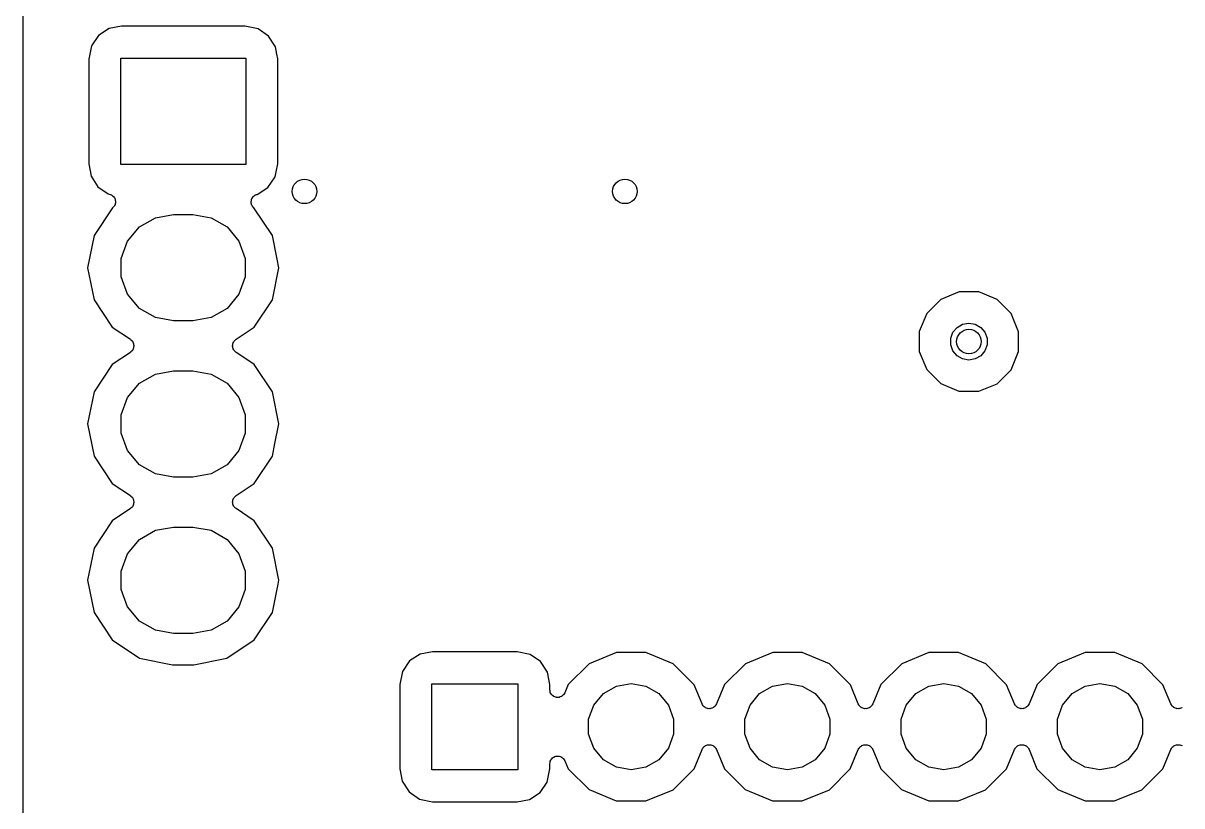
# Model space of a CAD drawing. Extents: x 10 to 287, y -200 to -10.
# Drawn here: x 80.9 to 99.73, y -124.29 to -111.57 of the extents above; entities that cross this region are included whole.
import ezdxf

# ---------------------------------------------------------------- set-up
doc = ezdxf.new("R2010")
doc.units = 0
doc.header["$MEASUREMENT"] = 0
doc.layers.add('BLACK', color=7, linetype='CONTINUOUS')

msp = doc.modelspace()

# ---------------------------------------------------------------- linework, layer by layer
at = {"layer": 'Black'}
for p, q in [((80.8985, -115.54), (80.8985, -104.59)), ((82.2965, -111.653), (82.1229, -111.765)), ((82.4958, -111.616), (82.2965, -111.653)), ((84.5033, -111.616), (82.4958, -111.616)), ((84.7175, -111.659), (84.5033, -111.616)), ((84.8872, -111.775), (84.7175, -111.659)), ((82.1229, -111.765), (82.0069, -111.935)), ((84.9989, -111.949), (84.8872, -111.775)), ((82.0069, -111.935), (81.9636, -112.149)), ((85.0218, -112.07), (84.9989, -111.949)), ((81.9636, -112.149), (81.9636, -113.852)), ((82.484, -113.864), (82.484, -112.136)), ((82.484, -112.136), (84.516, -112.136)), ((84.516, -112.136), (84.516, -113.864)), ((85.0364, -112.148), (85.0218, -112.07)), ((85.0218, -112.07), (85.0218, -112.07)), ((85.0364, -113.851), (85.0364, -112.148)), ((81.9636, -113.852), (82.0011, -114.051)), ((84.516, -113.864), (82.484, -113.864)), ((85.0103, -113.98), (85.0364, -113.851)), ((82.0011, -114.051), (82.1128, -114.225)), ((84.8771, -114.235), (84.9931, -114.065)), ((84.9931, -114.065), (85.0103, -113.98)), ((85.0103, -113.98), (85.0103, -113.98)), ((82.1128, -114.225), (82.2825, -114.341)), ((84.7012, -114.348), (84.8771, -114.235)), ((82.2825, -114.341), (82.2986, -114.344)), ((82.2986, -114.344), (82.3139, -114.35)), ((82.3139, -114.35), (82.3296, -114.354)), ((82.3296, -114.354), (82.3343, -114.358)), ((82.3343, -114.358), (82.3397, -114.36)), ((82.3397, -114.36), (82.352, -114.371)), ((82.352, -114.371), (82.3652, -114.381)), ((82.3652, -114.381), (82.3684, -114.385)), ((82.3684, -114.385), (82.3728, -114.389)), ((82.3728, -114.389), (82.3806, -114.404)), ((82.3806, -114.404), (82.3897, -114.417)), ((82.3897, -114.417), (82.3911, -114.423)), ((82.3911, -114.423), (82.3938, -114.428)), ((82.3938, -114.428), (82.3963, -114.444)), ((82.3971, -114.488), (82.3954, -114.504)), ((82.3963, -114.444), (82.4002, -114.46)), ((82.4004, -114.472), (82.3971, -114.488)), ((82.4002, -114.46), (82.3995, -114.466)), ((82.3995, -114.466), (82.4004, -114.472)), ((84.6031, -114.472), (84.6039, -114.467)), ((84.6063, -114.489), (84.6031, -114.472)), ((84.6034, -114.462), (84.6075, -114.446)), ((84.6039, -114.467), (84.6034, -114.462)), ((84.6082, -114.506), (84.6063, -114.489)), ((84.6075, -114.446), (84.6103, -114.429)), ((84.6103, -114.429), (84.6127, -114.424)), ((84.6127, -114.424), (84.6138, -114.42)), ((84.6138, -114.42), (84.6234, -114.405)), ((84.6234, -114.405), (84.6319, -114.39)), ((84.6319, -114.39), (84.6356, -114.387)), ((84.6356, -114.387), (84.6383, -114.383)), ((84.6383, -114.383), (84.6522, -114.373)), ((84.6522, -114.373), (84.6653, -114.362)), ((84.6653, -114.362), (84.6699, -114.36)), ((84.6699, -114.36), (84.6739, -114.357)), ((84.6739, -114.357), (84.6905, -114.352)), ((84.6905, -114.352), (84.7012, -114.348)), ((82.3488, -114.569), (82.0504, -115.016)), ((82.3558, -114.563), (82.3488, -114.569)), ((82.3686, -114.552), (82.3558, -114.563)), ((82.3717, -114.548), (82.3686, -114.552)), ((82.3759, -114.543), (82.3717, -114.548)), ((82.3831, -114.529), (82.3759, -114.543)), ((82.3916, -114.515), (82.3831, -114.529)), ((82.3928, -114.509), (82.3916, -114.515)), ((82.3954, -114.504), (82.3928, -114.509)), ((83.0483, -114.728), (83.3437, -114.676)), ((83.3437, -114.676), (83.6563, -114.676)), ((83.6563, -114.676), (83.9517, -114.728)), ((84.6103, -114.511), (84.6082, -114.506)), ((84.6113, -114.516), (84.6103, -114.511)), ((84.62, -114.53), (84.6113, -114.516)), ((84.6277, -114.546), (84.62, -114.53)), ((84.6312, -114.549), (84.6277, -114.546)), ((84.6337, -114.554), (84.6312, -114.549)), ((84.6471, -114.564), (84.6337, -114.554)), ((84.6493, -114.567), (84.6471, -114.564)), ((84.9496, -115.016), (84.6493, -114.567)), ((82.7886, -114.878), (83.0483, -114.728)), ((83.9517, -114.728), (84.2114, -114.878)), ((82.0504, -115.016), (81.9461, -115.54)), ((82.5958, -115.108), (82.7886, -114.878)), ((84.2114, -114.878), (84.4042, -115.108)), ((85.026, -115.4), (84.9496, -115.016)), ((82.4932, -115.39), (82.5958, -115.108)), ((84.4042, -115.108), (84.5068, -115.39)), ((82.4932, -115.69), (82.4932, -115.39)), ((84.5068, -115.39), (84.5068, -115.69)), ((85.0539, -115.54), (85.026, -115.4)), ((80.8985, -122.301), (80.8985, -115.54)), ((81.9461, -115.54), (82.0504, -116.064)), ((84.9496, -116.064), (85.0539, -115.54)), ((82.5958, -115.972), (82.4932, -115.69)), ((84.5068, -115.69), (84.4042, -115.972)), ((82.7886, -116.202), (82.5958, -115.972)), ((84.4042, -115.972), (84.2114, -116.202)), ((96.11, -115.932), (95.8131, -116.055)), ((96.4314, -115.932), (96.11, -115.932)), ((96.7281, -116.056), (96.4314, -115.932)), ((82.0504, -116.064), (82.3471, -116.508)), ((84.6529, -116.508), (84.9496, -116.064)), ((95.8131, -116.055), (95.5856, -116.282)), ((96.9552, -116.283), (96.7281, -116.056)), ((83.0483, -116.352), (82.7886, -116.202)), ((83.3437, -116.404), (83.0483, -116.352)), ((83.9517, -116.352), (83.6563, -116.404)), ((84.2114, -116.202), (83.9517, -116.352)), ((95.5856, -116.282), (95.4624, -116.579)), ((97.0779, -116.58), (96.9552, -116.283)), ((82.3471, -116.508), (82.6409, -116.704)), ((83.6563, -116.404), (83.3437, -116.404)), ((84.3591, -116.704), (84.6529, -116.508)), ((96.0094, -116.59), (96.0766, -116.51)), ((96.0766, -116.51), (96.1671, -116.457)), ((96.1671, -116.457), (96.27, -116.439)), ((96.27, -116.439), (96.3729, -116.457)), ((96.3729, -116.457), (96.4634, -116.51)), ((96.4634, -116.51), (96.5306, -116.59)), ((82.6409, -116.704), (82.6509, -116.714)), ((82.6509, -116.714), (82.6621, -116.722)), ((82.6621, -116.722), (82.6667, -116.729)), ((82.6667, -116.729), (82.6728, -116.735)), ((82.6728, -116.735), (82.6789, -116.747)), ((82.6789, -116.747), (82.6866, -116.759)), ((84.3134, -116.759), (84.3211, -116.747)), ((84.3211, -116.747), (84.3272, -116.735)), ((84.3272, -116.735), (84.3332, -116.729)), ((84.3332, -116.729), (84.3379, -116.722)), ((84.3379, -116.722), (84.3491, -116.714)), ((84.3491, -116.714), (84.3591, -116.704)), ((95.4624, -116.579), (95.4621, -116.9)), ((95.9737, -116.688), (96.0094, -116.59)), ((95.9737, -116.792), (95.9737, -116.688)), ((96.5306, -116.59), (96.5663, -116.688)), ((96.5663, -116.688), (96.5663, -116.792)), ((97.0776, -116.901), (97.0779, -116.58)), ((82.6409, -116.916), (82.3471, -117.112)), ((82.6509, -116.906), (82.6409, -116.916)), ((82.6621, -116.898), (82.6509, -116.906)), ((82.6667, -116.891), (82.6621, -116.898)), ((82.6728, -116.885), (82.6667, -116.891)), ((82.6789, -116.873), (82.6728, -116.885)), ((82.6866, -116.861), (82.6789, -116.873)), ((82.6866, -116.759), (82.6886, -116.767)), ((82.6886, -116.853), (82.6866, -116.861)), ((82.6886, -116.767), (82.6923, -116.774)), ((82.6923, -116.846), (82.6886, -116.853)), ((82.6923, -116.774), (82.6938, -116.788)), ((82.6938, -116.832), (82.6923, -116.846)), ((82.6938, -116.788), (82.6971, -116.802)), ((82.6971, -116.818), (82.6938, -116.832)), ((82.6971, -116.802), (82.6962, -116.81)), ((82.6962, -116.81), (82.6971, -116.818)), ((84.3029, -116.802), (84.3062, -116.788)), ((84.3038, -116.81), (84.3029, -116.802)), ((84.3029, -116.818), (84.3038, -116.81)), ((84.3062, -116.832), (84.3029, -116.818)), ((84.3062, -116.788), (84.3077, -116.774)), ((84.3077, -116.846), (84.3062, -116.832)), ((84.3077, -116.774), (84.3114, -116.767)), ((84.3114, -116.853), (84.3077, -116.846)), ((84.3114, -116.767), (84.3134, -116.759)), ((84.3134, -116.861), (84.3114, -116.853)), ((84.3211, -116.873), (84.3134, -116.861)), ((84.3272, -116.885), (84.3211, -116.873)), ((84.3332, -116.891), (84.3272, -116.885)), ((84.3379, -116.898), (84.3332, -116.891)), ((84.3491, -116.906), (84.3379, -116.898)), ((84.3591, -116.916), (84.3491, -116.906)), ((84.5314, -117.031), (84.3591, -116.916)), ((95.4621, -116.9), (95.5848, -117.197)), ((96.0094, -116.89), (95.9737, -116.792)), ((96.0766, -116.97), (96.0094, -116.89)), ((96.5306, -116.89), (96.4634, -116.97)), ((96.5663, -116.792), (96.5306, -116.89)), ((96.9544, -117.198), (97.0776, -116.901)), ((82.3471, -117.112), (82.0504, -117.556)), ((84.6529, -117.112), (84.5314, -117.031)), ((84.9496, -117.556), (84.6529, -117.112)), ((96.1671, -117.023), (96.0766, -116.97)), ((96.27, -117.041), (96.1671, -117.023)), ((96.3729, -117.023), (96.27, -117.041)), ((96.4634, -116.97), (96.3729, -117.023)), ((82.7886, -117.418), (83.0483, -117.268)), ((83.0483, -117.268), (83.3437, -117.216)), ((83.3437, -117.216), (83.6563, -117.216)), ((83.6563, -117.216), (83.9517, -117.268)), ((83.9517, -117.268), (84.2114, -117.418)), ((95.5848, -117.197), (95.8119, -117.424)), ((96.7269, -117.425), (96.9544, -117.198)), ((82.5958, -117.648), (82.7886, -117.418)), ((84.2114, -117.418), (84.4042, -117.648)), ((95.8119, -117.424), (96.1086, -117.548)), ((96.43, -117.548), (96.7269, -117.425)), ((82.0504, -117.556), (81.9461, -118.08)), ((82.4932, -117.93), (82.5958, -117.648)), ((84.4042, -117.648), (84.5068, -117.93)), ((85.0539, -118.08), (84.9496, -117.556)), ((96.1086, -117.548), (96.43, -117.548)), ((82.4932, -118.23), (82.4932, -117.93)), ((84.5068, -117.93), (84.5068, -118.23)), ((81.9461, -118.08), (82.0504, -118.604)), ((82.5958, -118.512), (82.4932, -118.23)), ((84.5068, -118.23), (84.4042, -118.512)), ((84.9907, -118.397), (85.0539, -118.08)), ((84.9496, -118.604), (84.9907, -118.397)), ((84.9907, -118.397), (84.9907, -118.397)), ((82.0504, -118.604), (82.3471, -119.048)), ((82.7886, -118.742), (82.5958, -118.512)), ((84.4042, -118.512), (84.2114, -118.742)), ((84.6529, -119.048), (84.9496, -118.604)), ((83.0483, -118.892), (82.7886, -118.742)), ((84.2114, -118.742), (83.9517, -118.892)), ((83.3437, -118.944), (83.0483, -118.892)), ((83.6563, -118.944), (83.3437, -118.944)), ((83.9517, -118.892), (83.6563, -118.944)), ((82.3471, -119.048), (82.6409, -119.244)), ((84.3591, -119.244), (84.6529, -119.048)), ((82.6409, -119.244), (82.6509, -119.254)), ((82.6509, -119.254), (82.6621, -119.262)), ((82.6621, -119.262), (82.6667, -119.269)), ((82.6667, -119.269), (82.6728, -119.275)), ((82.6728, -119.275), (82.6789, -119.287)), ((82.6789, -119.287), (82.6866, -119.299)), ((82.6866, -119.299), (82.6886, -119.307)), ((82.6886, -119.393), (82.6866, -119.401)), ((82.6886, -119.307), (82.6923, -119.314)), ((82.6923, -119.386), (82.6886, -119.393)), ((82.6923, -119.314), (82.6938, -119.328)), ((82.6938, -119.372), (82.6923, -119.386)), ((82.6938, -119.328), (82.6971, -119.342)), ((82.6971, -119.358), (82.6938, -119.372)), ((82.6971, -119.342), (82.6962, -119.35)), ((82.6962, -119.35), (82.6971, -119.358)), ((84.3029, -119.342), (84.3062, -119.328)), ((84.3038, -119.35), (84.3029, -119.342)), ((84.3029, -119.358), (84.3038, -119.35)), ((84.3062, -119.372), (84.3029, -119.358)), ((84.3062, -119.328), (84.3077, -119.314)), ((84.3077, -119.386), (84.3062, -119.372)), ((84.3077, -119.314), (84.3114, -119.307)), ((84.3114, -119.393), (84.3077, -119.386)), ((84.3114, -119.307), (84.3134, -119.299)), ((84.3134, -119.401), (84.3114, -119.393)), ((84.3134, -119.299), (84.3211, -119.287)), ((84.3211, -119.287), (84.3272, -119.275)), ((84.3272, -119.275), (84.3332, -119.269)), ((84.3332, -119.269), (84.3379, -119.262)), ((84.3379, -119.262), (84.3491, -119.254)), ((84.3491, -119.254), (84.3591, -119.244)), ((82.6409, -119.456), (82.3471, -119.652)), ((82.6509, -119.446), (82.6409, -119.456)), ((82.6621, -119.438), (82.6509, -119.446)), ((82.6667, -119.431), (82.6621, -119.438)), ((82.6728, -119.425), (82.6667, -119.431)), ((82.6789, -119.413), (82.6728, -119.425)), ((82.6866, -119.401), (82.6789, -119.413)), ((84.3211, -119.413), (84.3134, -119.401)), ((84.3272, -119.425), (84.3211, -119.413)), ((84.3332, -119.431), (84.3272, -119.425)), ((84.3379, -119.438), (84.3332, -119.431)), ((84.3491, -119.446), (84.3379, -119.438)), ((84.3591, -119.456), (84.3491, -119.446)), ((84.6529, -119.652), (84.3591, -119.456)), ((82.3471, -119.652), (82.0504, -120.096)), ((83.0483, -119.808), (83.3437, -119.756)), ((83.3437, -119.756), (83.6563, -119.756)), ((83.6563, -119.756), (83.9517, -119.808)), ((84.9496, -120.096), (84.6529, -119.652)), ((82.5958, -120.188), (82.7886, -119.958)), ((82.7886, -119.958), (83.0483, -119.808)), ((83.9517, -119.808), (84.2114, -119.958)), ((84.2114, -119.958), (84.4042, -120.188)), ((82.0504, -120.096), (81.9461, -120.62)), ((85.0539, -120.62), (84.9496, -120.096)), ((82.4932, -120.47), (82.5958, -120.188)), ((84.4042, -120.188), (84.5068, -120.47)), ((82.4932, -120.77), (82.4932, -120.47)), ((84.5068, -120.47), (84.5068, -120.77)), ((81.9461, -120.62), (82.0504, -121.144)), ((84.9496, -121.144), (85.0413, -120.683)), ((85.0413, -120.683), (85.0539, -120.62)), ((85.0413, -120.683), (85.0413, -120.683)), ((82.5958, -121.052), (82.4932, -120.77)), ((84.5068, -120.77), (84.4042, -121.052)), ((82.7886, -121.282), (82.5958, -121.052)), ((84.4042, -121.052), (84.2114, -121.282)), ((82.0504, -121.144), (82.3471, -121.588)), ((84.6529, -121.588), (84.9496, -121.144)), ((83.0483, -121.432), (82.7886, -121.282)), ((83.3437, -121.484), (83.0483, -121.432)), ((83.9517, -121.432), (83.6563, -121.484)), ((84.2114, -121.282), (83.9517, -121.432)), ((82.3471, -121.588), (82.7913, -121.885)), ((83.6563, -121.484), (83.3437, -121.484)), ((84.2087, -121.885), (84.6529, -121.588)), ((87.3536, -121.818), (87.18, -121.93)), ((87.5529, -121.781), (87.3536, -121.818)), ((88.9254, -121.781), (87.5529, -121.781)), ((89.1396, -121.824), (88.9254, -121.781)), ((89.3093, -121.94), (89.1396, -121.824)), ((90.5407, -121.793), (90.0971, -121.976)), ((91.0206, -121.793), (90.5407, -121.793)), ((91.4639, -121.977), (91.0206, -121.793)), ((93.0807, -121.793), (92.6371, -121.976)), ((93.5606, -121.793), (93.0807, -121.793)), ((94.0039, -121.977), (93.5606, -121.793)), ((95.6207, -121.793), (95.1771, -121.976)), ((96.1006, -121.793), (95.6207, -121.793)), ((96.5439, -121.977), (96.1006, -121.793)), ((98.1607, -121.793), (97.7171, -121.976)), ((98.6406, -121.793), (98.1607, -121.793)), ((99.0839, -121.977), (98.6406, -121.793)), ((82.7913, -121.885), (83.3278, -121.992)), ((83.3278, -121.992), (83.6722, -121.992)), ((83.6722, -121.992), (84.2087, -121.885)), ((87.18, -121.93), (87.064, -122.1)), ((89.421, -122.114), (89.3093, -121.94)), ((90.0971, -121.976), (89.7574, -122.315)), ((91.803, -122.317), (91.4639, -121.977)), ((92.6371, -121.976), (92.2974, -122.315)), ((94.343, -122.317), (94.0039, -121.977)), ((95.1771, -121.976), (94.8374, -122.315)), ((96.883, -122.317), (96.5439, -121.977)), ((97.7171, -121.976), (97.3774, -122.315)), ((99.423, -122.317), (99.0839, -121.977)), ((87.064, -122.1), (87.0207, -122.314)), ((89.4585, -122.313), (89.421, -122.114)), ((80.8985, -125.285), (80.8985, -122.301)), ((87.0207, -122.314), (87.0207, -123.686)), ((87.5411, -123.698), (87.5411, -122.301)), ((87.5411, -122.301), (88.9381, -122.301)), ((88.9381, -122.301), (88.9381, -123.698)), ((89.4585, -122.398), (89.4585, -122.313)), ((89.4619, -122.417), (89.4585, -122.398)), ((89.7574, -122.315), (89.7028, -122.447)), ((90.3289, -122.462), (90.5398, -122.341)), ((90.5398, -122.341), (90.7796, -122.298)), ((90.7796, -122.298), (91.0194, -122.341)), ((91.0194, -122.341), (91.2303, -122.462)), ((91.9321, -122.629), (91.803, -122.317)), ((92.2974, -122.315), (92.1668, -122.63)), ((92.8689, -122.462), (93.0798, -122.341)), ((93.0798, -122.341), (93.3196, -122.298)), ((93.3196, -122.298), (93.5594, -122.341)), ((93.5594, -122.341), (93.7703, -122.462)), ((94.4721, -122.629), (94.343, -122.317)), ((94.8374, -122.315), (94.7068, -122.63)), ((95.4089, -122.462), (95.6198, -122.341)), ((95.6198, -122.341), (95.8596, -122.298)), ((95.8596, -122.298), (96.0994, -122.341)), ((96.0994, -122.341), (96.3103, -122.462)), ((97.0121, -122.629), (96.883, -122.317)), ((97.3774, -122.315), (97.2468, -122.63)), ((97.9489, -122.462), (98.1598, -122.341)), ((98.1598, -122.341), (98.3996, -122.298)), ((98.3996, -122.298), (98.6394, -122.341)), ((98.6394, -122.341), (98.8503, -122.462)), ((99.5521, -122.629), (99.423, -122.317)), ((89.4644, -122.436), (89.4619, -122.417)), ((89.4657, -122.438), (89.4644, -122.436)), ((89.4662, -122.441), (89.4657, -122.438)), ((89.4758, -122.458), (89.4662, -122.441)), ((89.4847, -122.475), (89.4758, -122.458)), ((89.4868, -122.477), (89.4847, -122.475)), ((89.4883, -122.479), (89.4868, -122.477)), ((89.503, -122.492), (89.4883, -122.479)), ((89.5172, -122.505), (89.503, -122.492)), ((89.5199, -122.506), (89.5172, -122.505)), ((89.522, -122.508), (89.5199, -122.506)), ((89.5401, -122.514), (89.522, -122.508)), ((89.5579, -122.522), (89.5401, -122.514)), ((89.5608, -122.522), (89.5579, -122.522)), ((89.5635, -122.523), (89.5608, -122.522)), ((89.5828, -122.523), (89.5635, -122.523)), ((89.602, -122.524), (89.5828, -122.523)), ((89.6047, -122.523), (89.602, -122.524)), ((89.6076, -122.523), (89.6047, -122.523)), ((89.6257, -122.516), (89.6076, -122.523)), ((89.6441, -122.511), (89.6257, -122.516)), ((89.6464, -122.509), (89.6441, -122.511)), ((89.649, -122.508), (89.6464, -122.509)), ((89.6638, -122.495), (89.649, -122.508)), ((89.6791, -122.484), (89.6638, -122.495)), ((89.6806, -122.481), (89.6791, -122.484)), ((89.6828, -122.479), (89.6806, -122.481)), ((89.6925, -122.463), (89.6828, -122.479)), ((89.7028, -122.447), (89.6925, -122.463)), ((90.1724, -122.649), (90.3289, -122.462)), ((91.2303, -122.462), (91.3868, -122.649)), ((92.7124, -122.649), (92.8689, -122.462)), ((93.7703, -122.462), (93.9268, -122.649)), ((95.2524, -122.649), (95.4089, -122.462)), ((96.3103, -122.462), (96.4668, -122.649)), ((97.7924, -122.649), (97.9489, -122.462)), ((98.8503, -122.462), (99.0068, -122.649)), ((90.0891, -122.878), (90.1724, -122.649)), ((91.3868, -122.649), (91.4701, -122.878)), ((91.941, -122.643), (91.9321, -122.629)), ((91.9487, -122.658), (91.941, -122.643)), ((91.9528, -122.662), (91.9487, -122.658)), ((91.9558, -122.667), (91.9528, -122.662)), ((91.9689, -122.677), (91.9558, -122.667)), ((91.9812, -122.688), (91.9689, -122.677)), ((91.9863, -122.69), (91.9812, -122.688)), ((91.9908, -122.694), (91.9863, -122.69)), ((92.0066, -122.699), (91.9908, -122.694)), ((92.0219, -122.705), (92.0066, -122.699)), ((92.0275, -122.705), (92.0219, -122.705)), ((92.0328, -122.707), (92.0275, -122.705)), ((92.0494, -122.706), (92.0328, -122.707)), ((92.066, -122.707), (92.0494, -122.706)), ((92.0713, -122.705), (92.066, -122.707)), ((92.0769, -122.705), (92.0713, -122.705)), ((92.0922, -122.699), (92.0769, -122.705)), ((92.108, -122.694), (92.0922, -122.699)), ((92.1125, -122.69), (92.108, -122.694)), ((92.1176, -122.688), (92.1125, -122.69)), ((92.1299, -122.677), (92.1176, -122.688)), ((92.1431, -122.667), (92.1299, -122.677)), ((92.1461, -122.662), (92.1431, -122.667)), ((92.1502, -122.658), (92.1461, -122.662)), ((92.1579, -122.644), (92.1502, -122.658)), ((92.1668, -122.63), (92.1579, -122.644)), ((92.6291, -122.878), (92.7124, -122.649)), ((93.9268, -122.649), (94.0101, -122.878)), ((94.481, -122.643), (94.4721, -122.629)), ((94.4887, -122.658), (94.481, -122.643)), ((94.4928, -122.662), (94.4887, -122.658)), ((94.4958, -122.667), (94.4928, -122.662)), ((94.5089, -122.677), (94.4958, -122.667)), ((94.5212, -122.688), (94.5089, -122.677)), ((94.5263, -122.69), (94.5212, -122.688)), ((94.5308, -122.694), (94.5263, -122.69)), ((94.5466, -122.699), (94.5308, -122.694)), ((94.5619, -122.705), (94.5466, -122.699)), ((94.5675, -122.705), (94.5619, -122.705)), ((94.5728, -122.707), (94.5675, -122.705)), ((94.5894, -122.706), (94.5728, -122.707)), ((94.606, -122.707), (94.5894, -122.706)), ((94.6113, -122.705), (94.606, -122.707)), ((94.6169, -122.705), (94.6113, -122.705)), ((94.6322, -122.699), (94.6169, -122.705)), ((94.648, -122.694), (94.6322, -122.699)), ((94.6525, -122.69), (94.648, -122.694)), ((94.6576, -122.688), (94.6525, -122.69)), ((94.6699, -122.677), (94.6576, -122.688)), ((94.6831, -122.667), (94.6699, -122.677)), ((94.6861, -122.662), (94.6831, -122.667)), ((94.6902, -122.658), (94.6861, -122.662)), ((94.6979, -122.644), (94.6902, -122.658)), ((94.7068, -122.63), (94.6979, -122.644)), ((95.1691, -122.878), (95.2524, -122.649)), ((96.4668, -122.649), (96.5501, -122.878)), ((97.021, -122.643), (97.0121, -122.629)), ((97.0287, -122.658), (97.021, -122.643)), ((97.0328, -122.662), (97.0287, -122.658)), ((97.0358, -122.667), (97.0328, -122.662)), ((97.0489, -122.677), (97.0358, -122.667)), ((97.0612, -122.688), (97.0489, -122.677)), ((97.0663, -122.69), (97.0612, -122.688)), ((97.0708, -122.694), (97.0663, -122.69)), ((97.0866, -122.699), (97.0708, -122.694)), ((97.1019, -122.705), (97.0866, -122.699)), ((97.1075, -122.705), (97.1019, -122.705)), ((97.1128, -122.707), (97.1075, -122.705)), ((97.1294, -122.706), (97.1128, -122.707)), ((97.146, -122.707), (97.1294, -122.706)), ((97.1513, -122.705), (97.146, -122.707)), ((97.1569, -122.705), (97.1513, -122.705)), ((97.1722, -122.699), (97.1569, -122.705)), ((97.188, -122.694), (97.1722, -122.699)), ((97.1925, -122.69), (97.188, -122.694)), ((97.1976, -122.688), (97.1925, -122.69)), ((97.2099, -122.677), (97.1976, -122.688)), ((97.2231, -122.667), (97.2099, -122.677)), ((97.2261, -122.662), (97.2231, -122.667)), ((97.2302, -122.658), (97.2261, -122.662)), ((97.2379, -122.644), (97.2302, -122.658)), ((97.2468, -122.63), (97.2379, -122.644)), ((97.7091, -122.878), (97.7924, -122.649)), ((99.0068, -122.649), (99.0901, -122.878)), ((99.561, -122.643), (99.5521, -122.629)), ((99.5687, -122.658), (99.561, -122.643)), ((99.5728, -122.662), (99.5687, -122.658)), ((99.5758, -122.667), (99.5728, -122.662)), ((99.5889, -122.677), (99.5758, -122.667)), ((99.6012, -122.688), (99.5889, -122.677)), ((99.6063, -122.69), (99.6012, -122.688)), ((99.6108, -122.694), (99.6063, -122.69)), ((99.6266, -122.699), (99.6108, -122.694)), ((99.6419, -122.705), (99.6266, -122.699)), ((99.6475, -122.705), (99.6419, -122.705)), ((99.6528, -122.707), (99.6475, -122.705)), ((99.6694, -122.706), (99.6528, -122.707)), ((99.686, -122.707), (99.6694, -122.706)), ((99.6913, -122.705), (99.686, -122.707)), ((99.6969, -122.705), (99.6913, -122.705)), ((99.7122, -122.699), (99.6969, -122.705)), ((99.728, -122.694), (99.7122, -122.699)), ((99.7325, -122.69), (99.728, -122.694)), ((90.0891, -123.121), (90.0891, -122.878)), ((91.4701, -122.878), (91.4701, -123.121)), ((92.6291, -123.121), (92.6291, -122.878)), ((94.0101, -122.878), (94.0101, -123.121)), ((95.1691, -123.121), (95.1691, -122.878)), ((96.5501, -122.878), (96.5501, -123.121)), ((97.7091, -123.121), (97.7091, -122.878)), ((99.0901, -122.878), (99.0901, -123.121)), ((90.1724, -123.35), (90.0891, -123.121)), ((91.4701, -123.121), (91.3868, -123.35)), ((92.7124, -123.35), (92.6291, -123.121)), ((94.0101, -123.121), (93.9268, -123.35)), ((95.2524, -123.35), (95.1691, -123.121)), ((96.5501, -123.121), (96.4668, -123.35)), ((97.7924, -123.35), (97.7091, -123.121)), ((99.0901, -123.121), (99.0068, -123.35)), ((91.9413, -123.355), (91.949, -123.341)), ((91.949, -123.341), (91.9531, -123.337)), ((91.9531, -123.337), (91.9561, -123.332)), ((91.9561, -123.332), (91.9693, -123.322)), ((91.9693, -123.322), (91.9816, -123.311)), ((91.9816, -123.311), (91.9867, -123.309)), ((91.9867, -123.309), (91.9911, -123.305)), ((91.9911, -123.305), (92.007, -123.3)), ((92.007, -123.3), (92.0223, -123.294)), ((92.0223, -123.294), (92.0279, -123.294)), ((92.0279, -123.294), (92.0332, -123.292)), ((92.0332, -123.292), (92.0498, -123.293)), ((92.0498, -123.293), (92.0664, -123.292)), ((92.0664, -123.292), (92.0717, -123.294)), ((92.0717, -123.294), (92.0773, -123.294)), ((92.0773, -123.294), (92.0926, -123.3)), ((92.0926, -123.3), (92.1084, -123.305)), ((92.1084, -123.305), (92.1129, -123.309)), ((92.1129, -123.309), (92.118, -123.311)), ((92.118, -123.311), (92.1302, -123.322)), ((92.1302, -123.322), (92.1434, -123.332)), ((92.1434, -123.332), (92.1464, -123.337)), ((92.1464, -123.337), (92.1505, -123.341)), ((92.1505, -123.341), (92.1582, -123.356)), ((94.4813, -123.355), (94.489, -123.341)), ((94.489, -123.341), (94.4931, -123.337)), ((94.4931, -123.337), (94.4961, -123.332)), ((94.4961, -123.332), (94.5093, -123.322)), ((94.5093, -123.322), (94.5216, -123.311)), ((94.5216, -123.311), (94.5267, -123.309)), ((94.5267, -123.309), (94.5311, -123.305)), ((94.5311, -123.305), (94.547, -123.3)), ((94.547, -123.3), (94.5623, -123.294)), ((94.5623, -123.294), (94.5679, -123.294)), ((94.5679, -123.294), (94.5732, -123.292)), ((94.5732, -123.292), (94.5898, -123.293)), ((94.5898, -123.293), (94.6064, -123.292)), ((94.6064, -123.292), (94.6117, -123.294)), ((94.6117, -123.294), (94.6173, -123.294)), ((94.6173, -123.294), (94.6326, -123.3)), ((94.6326, -123.3), (94.6484, -123.305)), ((94.6484, -123.305), (94.6529, -123.309)), ((94.6529, -123.309), (94.658, -123.311)), ((94.658, -123.311), (94.6702, -123.322)), ((94.6702, -123.322), (94.6834, -123.332)), ((94.6834, -123.332), (94.6864, -123.337)), ((94.6864, -123.337), (94.6905, -123.341)), ((94.6905, -123.341), (94.6982, -123.356)), ((97.0213, -123.355), (97.029, -123.341)), ((97.029, -123.341), (97.0331, -123.337)), ((97.0331, -123.337), (97.0361, -123.332)), ((97.0361, -123.332), (97.0493, -123.322)), ((97.0493, -123.322), (97.0616, -123.311)), ((97.0616, -123.311), (97.0667, -123.309)), ((97.0667, -123.309), (97.0711, -123.305)), ((97.0711, -123.305), (97.087, -123.3)), ((97.087, -123.3), (97.1023, -123.294)), ((97.1023, -123.294), (97.1079, -123.294)), ((97.1079, -123.294), (97.1132, -123.292)), ((97.1132, -123.292), (97.1298, -123.293)), ((97.1298, -123.293), (97.1464, -123.292)), ((97.1464, -123.292), (97.1517, -123.294)), ((97.1517, -123.294), (97.1573, -123.294)), ((97.1573, -123.294), (97.1726, -123.3)), ((97.1726, -123.3), (97.1884, -123.305)), ((97.1884, -123.305), (97.1929, -123.309)), ((97.1929, -123.309), (97.198, -123.311)), ((97.198, -123.311), (97.2103, -123.322)), ((97.2103, -123.322), (97.2234, -123.332)), ((97.2234, -123.332), (97.2264, -123.337)), ((97.2264, -123.337), (97.2305, -123.341)), ((97.2305, -123.341), (97.2382, -123.356)), ((99.5613, -123.355), (99.569, -123.341)), ((99.569, -123.341), (99.5731, -123.337)), ((99.5731, -123.337), (99.5761, -123.332)), ((99.5761, -123.332), (99.5893, -123.322)), ((99.5893, -123.322), (99.6016, -123.311)), ((99.6016, -123.311), (99.6067, -123.309)), ((99.6067, -123.309), (99.6111, -123.305)), ((99.6111, -123.305), (99.627, -123.3)), ((99.627, -123.3), (99.6423, -123.294)), ((99.6423, -123.294), (99.6479, -123.294)), ((99.6479, -123.294), (99.6532, -123.292)), ((99.6532, -123.292), (99.6698, -123.293)), ((99.6698, -123.293), (99.6864, -123.292)), ((99.6864, -123.292), (99.6917, -123.294)), ((99.6917, -123.294), (99.6973, -123.294)), ((99.6973, -123.294), (99.7126, -123.3)), ((99.7126, -123.3), (99.7284, -123.305)), ((99.7284, -123.305), (99.7329, -123.309)), ((89.4759, -123.541), (89.4849, -123.524)), ((89.4849, -123.524), (89.4869, -123.522)), ((89.4869, -123.522), (89.4883, -123.52)), ((89.4883, -123.52), (89.5031, -123.508)), ((89.5031, -123.508), (89.5174, -123.494)), ((89.5174, -123.494), (89.5199, -123.493)), ((89.5199, -123.493), (89.522, -123.492)), ((89.522, -123.492), (89.5402, -123.485)), ((89.5402, -123.485), (89.5582, -123.478)), ((89.5582, -123.478), (89.5609, -123.477)), ((89.5609, -123.477), (89.5635, -123.477)), ((89.5635, -123.477), (89.5829, -123.477)), ((89.5829, -123.477), (89.6022, -123.476)), ((89.6022, -123.476), (89.6048, -123.477)), ((89.6048, -123.477), (89.6076, -123.477)), ((89.6076, -123.477), (89.6258, -123.483)), ((89.6258, -123.483), (89.6443, -123.489)), ((89.6443, -123.489), (89.6465, -123.491)), ((89.6465, -123.491), (89.649, -123.492)), ((89.649, -123.492), (89.6639, -123.504)), ((89.6639, -123.504), (89.6792, -123.516)), ((89.6792, -123.516), (89.6807, -123.518)), ((89.6807, -123.518), (89.6828, -123.52)), ((89.6828, -123.52), (89.6925, -123.537)), ((89.6925, -123.537), (89.7029, -123.553)), ((90.3289, -123.537), (90.1724, -123.35)), ((90.5398, -123.658), (90.3289, -123.537)), ((91.2303, -123.537), (91.0194, -123.658)), ((91.3868, -123.35), (91.2303, -123.537)), ((91.8018, -123.684), (91.9324, -123.369)), ((91.9324, -123.369), (91.9413, -123.355)), ((92.1582, -123.356), (92.1671, -123.37)), ((92.1671, -123.37), (92.2962, -123.682)), ((92.8689, -123.537), (92.7124, -123.35)), ((93.0798, -123.658), (92.8689, -123.537)), ((93.7703, -123.537), (93.5594, -123.658)), ((93.9268, -123.35), (93.7703, -123.537)), ((94.3418, -123.684), (94.4724, -123.369)), ((94.4724, -123.369), (94.4813, -123.355)), ((94.6982, -123.356), (94.7071, -123.37)), ((94.7071, -123.37), (94.8362, -123.682)), ((95.4089, -123.537), (95.2524, -123.35)), ((95.6198, -123.658), (95.4089, -123.537)), ((96.3103, -123.537), (96.0994, -123.658)), ((96.4668, -123.35), (96.3103, -123.537)), ((96.8818, -123.684), (97.0124, -123.369)), ((97.0124, -123.369), (97.0213, -123.355)), ((97.2382, -123.356), (97.2471, -123.37)), ((97.2471, -123.37), (97.3762, -123.682)), ((97.9489, -123.537), (97.7924, -123.35)), ((98.1598, -123.658), (97.9489, -123.537)), ((98.8503, -123.537), (98.6394, -123.658)), ((99.0068, -123.35), (98.8503, -123.537)), ((99.4218, -123.684), (99.5524, -123.369)), ((99.5524, -123.369), (99.5613, -123.355)), ((87.0207, -123.686), (87.0582, -123.885)), ((88.9381, -123.698), (87.5411, -123.698)), ((89.4152, -123.899), (89.4585, -123.685)), ((89.4585, -123.602), (89.4619, -123.583)), ((89.4585, -123.685), (89.4585, -123.602)), ((89.4619, -123.583), (89.4645, -123.563)), ((89.4645, -123.563), (89.4657, -123.561)), ((89.4657, -123.561), (89.4662, -123.558)), ((89.4662, -123.558), (89.4759, -123.541)), ((89.7029, -123.553), (89.7562, -123.682)), ((89.7562, -123.682), (90.0953, -124.022)), ((90.7796, -123.701), (90.5398, -123.658)), ((91.0194, -123.658), (90.7796, -123.701)), ((91.4621, -124.023), (91.8018, -123.684)), ((92.2962, -123.682), (92.6353, -124.022)), ((93.3196, -123.701), (93.0798, -123.658)), ((93.5594, -123.658), (93.3196, -123.701)), ((94.0021, -124.023), (94.3418, -123.684)), ((94.8362, -123.682), (95.1753, -124.022)), ((95.8596, -123.701), (95.6198, -123.658)), ((96.0994, -123.658), (95.8596, -123.701)), ((96.5421, -124.023), (96.8818, -123.684)), ((97.3762, -123.682), (97.7153, -124.022)), ((98.3996, -123.701), (98.1598, -123.658)), ((98.6394, -123.658), (98.3996, -123.701)), ((99.0821, -124.023), (99.4218, -123.684)), ((87.0582, -123.885), (87.1699, -124.059)), ((89.2992, -124.069), (89.4152, -123.899)), ((87.1699, -124.059), (87.3396, -124.175)), ((89.1256, -124.181), (89.2992, -124.069)), ((90.0953, -124.022), (90.5386, -124.206)), ((91.0185, -124.206), (91.4621, -124.023)), ((92.6353, -124.022), (93.0786, -124.206)), ((93.5585, -124.206), (94.0021, -124.023)), ((95.1753, -124.022), (95.6186, -124.206)), ((96.0985, -124.206), (96.5421, -124.023)), ((97.7153, -124.022), (98.1586, -124.206)), ((98.6385, -124.206), (99.0821, -124.023)), ((87.3396, -124.175), (87.5538, -124.218)), ((87.5538, -124.218), (88.9263, -124.218)), ((88.9263, -124.218), (89.1256, -124.181)), ((90.5386, -124.206), (91.0185, -124.206)), ((93.0786, -124.206), (93.5585, -124.206)), ((95.6186, -124.206), (96.0985, -124.206)), ((98.1586, -124.206), (98.6385, -124.206))]:
    msp.add_line(p, q, dxfattribs=at)
for centre in [(85.471, -114.3), (90.678, -114.3), (96.27, -116.74)]:
    msp.add_circle(centre, 0.1994, dxfattribs=at)

doc.saveas('drawing.dxf')
